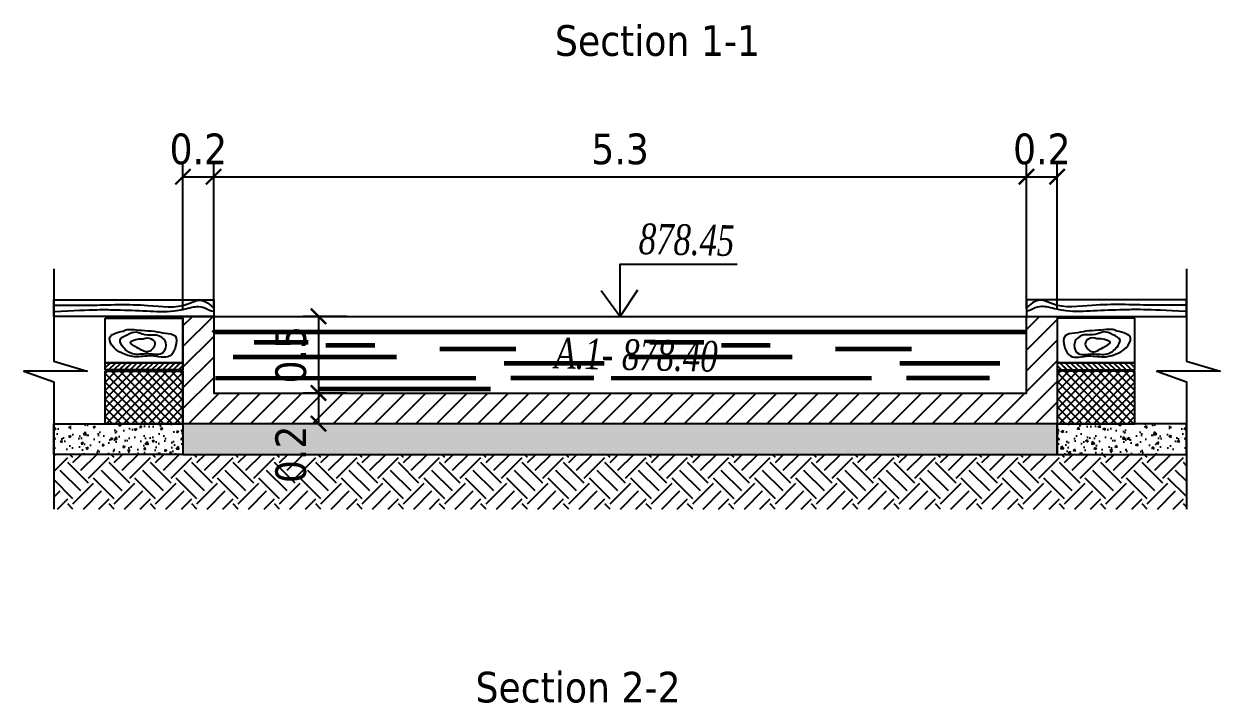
# Model space of a CAD drawing. Header units: millimetres. Extents: x 2372 to 2415, y 1055.4 to 1079.4.
# Drawn here: x 2398.5 to 2414.1, y 1068.4 to 1077.26 of the extents above; entities that cross this region are included whole.
import ezdxf

# ---------------------------------------------------------------- set-up
doc = ezdxf.new("R2010")
doc.units = ezdxf.units.MM
doc.linetypes.add('CONTI', pattern=[0])
doc.layers.add('l1', color=250, linetype='Continuous')
doc.layers.add('water', color=4, linetype='Continuous')
doc.styles.add('SHRFT', font='timesi.ttf', dxfattribs={"width": 0.75})
doc.styles.add('Tahoma', font='tahoma.ttf')
doc.dimstyles.new('ISO-25', dxfattribs={"dimtxt": 0.4, "dimasz": 0.2, "dimexe": 0.2, "dimexo": 0.1, "dimgap": 0.15, "dimtad": 1, "dimdsep": 46, "dimtxsty": 'Tahoma', "dimblk": 'ARCHTICK', "dimcen": 2, "dimclrd": 4, "dimclre": 4, "dimclrt": 7, "dimadec": 1, "dimazin": 0, "dimtfac": 1, "dimtmove": 0, "dimatfit": 3, "dimldrblk": 'ARCHTICK', "dimfxl": 1.25, "dimarcsym": 0})

# ---------------------------------------------------------------- blocks, each defined once
blk = doc.blocks.new('_ArchTick')
at = {"color": 0, "linetype": 'ByBlock', "const_width": 0.15}
blk.add_lwpolyline([(-0.5, -0.5), (0.5, 0.5)], dxfattribs=at)
blk = doc.blocks.new('*D66')
at = {"color": 4, "lineweight": -2, "transparency": 16777216}
for p, q in [((2400.578, 1073.52), (2400.578, 1075.466)), ((2400.978, 1073.544), (2400.978, 1075.466)), ((2400.578, 1075.266), (2400.978, 1075.266))]:
    blk.add_line(p, q, dxfattribs=at)
at = {"layer": 'Defpoints', "color": 0, "transparency": 16777216}
for p in [(2400.978, 1075.266), (2400.578, 1073.42), (2400.978, 1073.444)]:
    blk.add_point(p, dxfattribs=at)
at = {"color": 4, "lineweight": -2, "transparency": 16777216, "xscale": 0.2, "yscale": 0.2, "zscale": 0.2, "rotation": 180}
blk.add_blockref('_ArchTick', (2400.578, 1075.266), dxfattribs=at)
at = {"color": 4, "lineweight": -2, "transparency": 16777216, "xscale": 0.2, "yscale": 0.2, "zscale": 0.2}
blk.add_blockref('_ArchTick', (2400.978, 1075.266), dxfattribs=at)
at = {"color": 7, "transparency": 16777216, "insert": (2400.778, 1075.625), "char_height": 0.4, "attachment_point": 5, "style": 'Tahoma'}
blk.add_mtext('0.2', dxfattribs=at)
blk = doc.blocks.new('*D67')
at = {"color": 4, "lineweight": -2, "transparency": 16777216}
for p, q in [((2400.978, 1073.544), (2400.978, 1075.466)), ((2411.578, 1073.544), (2411.578, 1075.466)), ((2400.978, 1075.266), (2411.578, 1075.266))]:
    blk.add_line(p, q, dxfattribs=at)
at = {"layer": 'Defpoints', "color": 0, "transparency": 16777216}
for p in [(2411.578, 1075.266), (2400.978, 1073.444), (2411.578, 1073.444)]:
    blk.add_point(p, dxfattribs=at)
at = {"color": 4, "lineweight": -2, "transparency": 16777216, "xscale": 0.2, "yscale": 0.2, "zscale": 0.2, "rotation": 180}
blk.add_blockref('_ArchTick', (2400.978, 1075.266), dxfattribs=at)
at = {"color": 4, "lineweight": -2, "transparency": 16777216, "xscale": 0.2, "yscale": 0.2, "zscale": 0.2}
blk.add_blockref('_ArchTick', (2411.578, 1075.266), dxfattribs=at)
at = {"color": 7, "transparency": 16777216, "insert": (2406.278, 1075.625), "char_height": 0.4, "attachment_point": 5, "style": 'Tahoma'}
blk.add_mtext('5.3', dxfattribs=at)
blk = doc.blocks.new('*D68')
at = {"color": 4, "lineweight": -2, "transparency": 16777216}
for p, q in [((2411.578, 1073.544), (2411.578, 1075.466)), ((2411.978, 1073.544), (2411.978, 1075.466)), ((2411.578, 1075.266), (2411.978, 1075.266))]:
    blk.add_line(p, q, dxfattribs=at)
at = {"layer": 'Defpoints', "color": 0, "transparency": 16777216}
for p in [(2411.978, 1075.266), (2411.578, 1073.444), (2411.978, 1073.444)]:
    blk.add_point(p, dxfattribs=at)
at = {"color": 4, "lineweight": -2, "transparency": 16777216, "xscale": 0.2, "yscale": 0.2, "zscale": 0.2, "rotation": 180}
blk.add_blockref('_ArchTick', (2411.578, 1075.266), dxfattribs=at)
at = {"color": 4, "lineweight": -2, "transparency": 16777216, "xscale": 0.2, "yscale": 0.2, "zscale": 0.2}
blk.add_blockref('_ArchTick', (2411.978, 1075.266), dxfattribs=at)
at = {"color": 7, "transparency": 16777216, "insert": (2411.778, 1075.625), "char_height": 0.4, "attachment_point": 5, "style": 'Tahoma'}
blk.add_mtext('0.2', dxfattribs=at)
blk = doc.blocks.new('*D69')
at = {"color": 4, "lineweight": -2, "transparency": 16777216}
for p, q in [((2402.715, 1073.444), (2402.144, 1073.444)), ((2402.344, 1073.444), (2402.344, 1072.444)), ((2402.715, 1072.444), (2402.144, 1072.444))]:
    blk.add_line(p, q, dxfattribs=at)
at = {"layer": 'Defpoints', "color": 0, "transparency": 16777216}
for p in [(2402.815, 1073.444), (2402.344, 1072.444), (2402.815, 1072.444)]:
    blk.add_point(p, dxfattribs=at)
at = {"color": 4, "lineweight": -2, "transparency": 16777216, "xscale": 0.2, "yscale": 0.2, "zscale": 0.2}
for p, rotation in [((2402.344, 1073.444), 90), ((2402.344, 1072.444), 270)]:
    blk.add_blockref('_ArchTick', p, dxfattribs=dict(at, rotation=rotation))
at = {"color": 7, "transparency": 16777216, "insert": (2401.986, 1072.944), "char_height": 0.4, "attachment_point": 5, "rotation": 90, "style": 'Tahoma'}
blk.add_mtext('0.5', dxfattribs=at)
blk = doc.blocks.new('*D70')
at = {"color": 4, "lineweight": -2, "transparency": 16777216}
for p, q in [((2402.715, 1072.444), (2402.144, 1072.444)), ((2402.344, 1072.444), (2402.344, 1072.044)), ((2402.674, 1072.044), (2402.144, 1072.044))]:
    blk.add_line(p, q, dxfattribs=at)
at = {"layer": 'Defpoints', "color": 0, "transparency": 16777216}
for p in [(2402.815, 1072.444), (2402.344, 1072.044), (2402.774, 1072.044)]:
    blk.add_point(p, dxfattribs=at)
at = {"color": 4, "lineweight": -2, "transparency": 16777216, "xscale": 0.2, "yscale": 0.2, "zscale": 0.2}
for p, rotation in [((2402.344, 1072.444), 90), ((2402.344, 1072.044), 270)]:
    blk.add_blockref('_ArchTick', p, dxfattribs=dict(at, rotation=rotation))
at = {"color": 7, "transparency": 16777216, "insert": (2401.986, 1071.644), "char_height": 0.4, "attachment_point": 5, "rotation": 90, "style": 'Tahoma'}
blk.add_mtext('0.2', dxfattribs=at)

msp = doc.modelspace()

# ---------------------------------------------------------------- hatches: boundary and pattern name
at = {"true_color": 0x000000}
h = msp.add_hatch(dxfattribs=at)
h.set_pattern_fill('ANSI31', color=18, scale=0.06, style=0)
h.set_pattern_definition([(45, (311.78158, -142.59606), (-0.134703842, 0.134703842), [])])
h.paths.add_polyline_path([(2400.578, 1073.444), (2400.978, 1073.444), (2400.978, 1072.444), (2411.578, 1072.444), (2411.578, 1073.444), (2411.978, 1073.444), (2411.978, 1072.044), (2400.578, 1072.044)])
at = {"ltscale": 0.005, "true_color": 0x000000}
h = msp.add_hatch(dxfattribs=at)
h.set_pattern_fill('ANSI37', color=18, scale=0.024827, style=0)
h.set_pattern_definition([(45, (2078.39845, 790.77395), (-0.055738262, 0.055738262), []), (135, (2078.39845, 790.77395), (-0.055738262, -0.055738262), [])])
h.paths.add_polyline_path([(2399.563, 1072.728), (2400.578, 1072.728), (2400.578, 1072.044), (2399.563, 1072.044)])
h = msp.add_hatch(dxfattribs=at)
h.set_pattern_fill('ANSI37', color=18, scale=0.024827, style=0)
h.set_pattern_definition([(135, (2734.15739, 790.77395), (0.055738262, 0.055738262), []), (45, (2734.15739, 790.77395), (0.055738262, -0.055738262), [])])
h.paths.add_polyline_path([(2412.993, 1072.728), (2411.978, 1072.728), (2411.978, 1072.044), (2412.993, 1072.044)])
h = msp.add_hatch(dxfattribs=at)
h.set_pattern_fill('AR-CONC', color=18, scale=0.00149, style=0)
h.set_pattern_definition([(50, (2072.70865, 790.942), (0.2713862, -0.0237432), [0.02837729, -0.31215019]), (355, (2072.70865, 790.942), (-0.05249847, 0.28460209), [0.02270183, -0.24972015]), (100.451, (2072.73127, 790.94), (0.21888871, 0.26085759), [0.02411697, -0.2652867]), (46.1842, (2072.70865, 791.01766), (0.40380517, -0.06262716), [0.04256594, -0.4682253]), (96.6356, (2072.7423, 791.01245), (0.35364246, 0.36857043), [0.03617546, -0.39793005]), (351.184, (2072.70865, 791.01766), (0.353643, 0.3685698), [0.03405275, -0.37458023]), (21, (2072.74649, 790.99875), (0.22584879, -0.15233692), [0.02837729, -0.31215019]), (326, (2072.7465, 790.99875), (0.09206163, 0.27437036), [0.02270183, -0.24972015]), (71.4514, (2072.7653, 790.98605), (0.3179098, 0.12203405), [0.02411697, -0.2652867]), (37.5, (2072.70865, 790.94199), (0.00460085, 0.125955006), [0, -0.24669324, 0, -0.25350379, 0, -0.25066606]), (7.5, (2072.70865, 790.94199), (0.099536008, 0.14923114), [0, -0.144534997, 0, -0.241017784, 0, -0.095536877]), (327.5, (2072.62428, 790.94199), (0.20197867, -0.00853366), [0, -0.094590967, 0, -0.295123817, 0, -0.391606603]), (317.5, (2072.58644, 790.942), (0.22065642, 0.03787585), [0, -0.12296826, 0, -0.19599248, 0, -0.27809744])])
h.paths.add_polyline_path([(2398.892, 1072.044), (2400.578, 1072.044), (2400.578, 1071.644), (2398.892, 1071.644)])
h = msp.add_hatch(dxfattribs=at)
h.set_pattern_fill('AR-CONC', color=18, scale=0.0018, style=0)
h.set_pattern_definition([(50, (311.78158, -142.59606), (0.327932404, -0.028690354), [0.03429, -0.37719]), (355, (311.78158, -142.59606), (-0.063437087, 0.343901957), [0.027432, -0.301752]), (100.451, (311.8089, -142.59845), (0.264496503, 0.31521004), [0.029142, -0.320562]), (46.1842, (311.78158, -142.50462), (0.487942274, -0.07567619), [0.051435, -0.565785]), (96.6356, (311.82224, -142.51093), (0.42732762, 0.445366), [0.043713, -0.480843]), (351.184, (311.7816, -142.5046), (0.42732829, 0.44536521), [0.041148, -0.452628]), (21, (311.8273, -142.52748), (0.272906784, -0.184077933), [0.03429, -0.37719]), (326, (311.8273, -142.5275), (0.11124365, 0.33153834), [0.027432, -0.301752]), (71.4514, (311.85004, -142.54282), (0.384149683, 0.147461144), [0.029142, -0.320562]), (37.5, (311.78158, -142.59606), (0.005559486, 0.15219907), [0, -0.2980944, 0, -0.306324, 0, -0.302895]), (7.5, (311.78158, -142.59606), (0.120275393, 0.180325035), [0, -0.1746504, 0, -0.2912364, 0, -0.115443]), (327.5, (311.67962, -142.59606), (0.244063071, -0.010311739), [0, -0.1143, 0, -0.356616, 0, -0.473202]), (317.5, (311.6339, -142.59606), (0.266632526, 0.045767684), [0, -0.14859, 0, -0.2368296, 0, -0.336042])])
h.paths.add_polyline_path([(2400.578, 1072.044), (2400.578, 1071.644), (2411.978, 1071.644), (2411.978, 1072.044)])
h = msp.add_hatch(dxfattribs=at)
h.set_pattern_fill('AR-CONC', color=18, scale=0.00149, style=0)
h.set_pattern_definition([(130, (2739.84719, 790.942), (-0.2713862, -0.0237432), [0.02837729, -0.31215019]), (185, (2739.8472, 790.942), (0.05249847, 0.28460209), [0.02270183, -0.24972015]), (79.549, (2739.82457, 790.94), (-0.21888871, 0.26085759), [0.02411697, -0.2652867]), (133.8158, (2739.8472, 791.01766), (-0.40380517, -0.06262716), [0.04256594, -0.4682253]), (83.3644, (2739.81354, 791.01245), (-0.35364246, 0.36857043), [0.03617546, -0.39793005]), (188.816, (2739.8472, 791.01766), (-0.353643, 0.3685698), [0.03405275, -0.37458023]), (159, (2739.80935, 790.99875), (-0.22584879, -0.15233692), [0.02837729, -0.31215019]), (214, (2739.80935, 790.99875), (-0.09206163, 0.27437036), [0.02270183, -0.24972015]), (108.5486, (2739.79053, 790.98605), (-0.3179098, 0.12203405), [0.02411697, -0.2652867]), (142.5, (2739.84719, 790.94199), (-0.00460085, 0.125955006), [0, -0.24669324, 0, -0.25350379, 0, -0.25066606]), (172.5, (2739.84719, 790.94199), (-0.099536008, 0.14923114), [0, -0.144534997, 0, -0.241017784, 0, -0.095536877]), (212.5, (2739.93156, 790.94199), (-0.20197867, -0.00853366), [0, -0.094590967, 0, -0.295123817, 0, -0.391606603]), (222.5, (2739.9694, 790.942), (-0.22065642, 0.03787585), [0, -0.12296826, 0, -0.19599248, 0, -0.27809744])])
h.paths.add_polyline_path([(2413.664, 1072.044), (2411.978, 1072.044), (2411.978, 1071.644), (2413.664, 1071.644)])
at = {"true_color": 0x939598}
h = msp.add_hatch(dxfattribs=at)
h.set_pattern_fill('EARTH', color=252, scale=0.06, angle=45, style=0)
h.set_pattern_definition([(45, (0, 8.25157), (0, 0.53881537), [0.381, -0.381]), (45, (-0.10103, 8.3526), (0, 0.53881537), [0.381, -0.381]), (45, (-0.20206, 8.45363), (0, 0.53881537), [0.381, -0.381]), (135, (-0.20206, 8.52098), (-0.53881537, 0), [0.381, -0.381]), (135, (-0.10103, 8.622), (-0.53881537, 0), [0.381, -0.381]), (135, (3e-17, 8.72303), (-0.53881537, 0), [0.381, -0.381])])
h.paths.add_polyline_path([(2398.892, 1071.644), (2413.664, 1071.644), (2413.664, 1070.931), (2398.892, 1070.931)])
at = {"layer": 'l1', "true_color": 0x000000}
h = msp.add_hatch(dxfattribs=at)
h.set_pattern_fill('JIS_LC_20', color=18, scale=0.002483, style=0)
h.set_pattern_definition([(45, (2078.398445, 790.790857), (-0.035110716, 0.035110716), []), (45, (2078.39944, 790.790857), (-0.035110716, 0.035110716), [])])
h.paths.add_polyline_path([(2399.563, 1072.839), (2400.578, 1072.839), (2400.578, 1072.745), (2399.563, 1072.745)])
h = msp.add_hatch(dxfattribs=at)
h.set_pattern_fill('JIS_LC_20', color=18, scale=0.002483, style=0)
h.set_pattern_definition([(135, (2734.157394, 790.790857), (0.035110716, 0.035110716), []), (135, (2734.1564, 790.790857), (0.035110716, 0.035110716), [])])
h.paths.add_polyline_path([(2412.993, 1072.839), (2411.978, 1072.839), (2411.978, 1072.745), (2412.993, 1072.745)])

# ---------------------------------------------------------------- linework, layer by layer
at = {"color": 18, "true_color": 0x000000}
for points in [[(2398.892, 1074.065), (2398.892, 1072.859), (2399.33, 1072.729), (2398.503, 1072.729), (2398.892, 1072.588), (2398.892, 1070.931)], [(2406.28, 1073.441), (2406.281, 1074.123), (2407.806, 1074.124)], [(2413.664, 1074.065), (2413.664, 1072.859), (2414.103, 1072.729), (2413.276, 1072.729), (2413.664, 1072.588), (2413.664, 1070.931)], [(2406.031, 1073.782), (2406.28, 1073.441), (2406.51, 1073.79)], [(2400.978, 1073.444), (2411.578, 1073.444)]]:
    msp.add_lwpolyline(points, dxfattribs=at)
for points in [[(2400.578, 1073.444), (2400.978, 1073.444), (2400.978, 1072.444), (2411.578, 1072.444), (2411.578, 1073.444), (2411.978, 1073.444), (2411.978, 1072.044), (2400.578, 1072.044), (2400.578, 1073.444)], [(2400.578, 1072.044), (2400.578, 1071.644), (2411.978, 1071.644), (2411.978, 1072.044)]]:
    msp.add_lwpolyline(points, close=True, dxfattribs=at)
at = {"layer": 'l1', "color": 18, "true_color": 0x000000}
for points in [[(2398.892, 1073.661), (2400.978, 1073.661), (2400.978, 1073.444), (2398.892, 1073.444)], [(2413.664, 1073.661), (2411.578, 1073.661), (2411.578, 1073.444), (2413.664, 1073.444)], [(2399.563, 1073.419), (2400.578, 1073.42), (2400.578, 1072.839), (2399.563, 1072.839)], [(2412.993, 1073.419), (2411.978, 1073.42), (2411.978, 1072.839), (2412.993, 1072.839)], [(2399.563, 1072.839), (2400.578, 1072.839), (2400.578, 1072.745), (2399.563, 1072.745)], [(2412.993, 1072.839), (2411.978, 1072.839), (2411.978, 1072.745), (2412.993, 1072.745)], [(2399.563, 1072.728), (2400.578, 1072.728), (2400.578, 1072.044), (2399.563, 1072.044)], [(2412.993, 1072.728), (2411.978, 1072.728), (2411.978, 1072.044), (2412.993, 1072.044)], [(2398.892, 1072.044), (2400.578, 1072.044), (2400.578, 1071.644), (2398.892, 1071.644)], [(2413.664, 1072.044), (2411.978, 1072.044), (2411.978, 1071.644), (2413.664, 1071.644)]]:
    msp.add_lwpolyline(points, close=True, dxfattribs=at)
for points, knots in [([(2398.892, 1073.588), (2399.314, 1073.588), (2399.589, 1073.593), (2400.03, 1073.615), (2400.587, 1073.529), (2400.829, 1073.714), (2400.976, 1073.55), (2400.976, 1073.563)], [5.896803, 5.896803, 5.896803, 5.896803, 5.976776, 6.874704, 7.490046, 7.848006, 7.895636, 7.895636, 7.895636, 7.895636]), ([(2398.892, 1073.507), (2399.433, 1073.538), (2399.704, 1073.528), (2400.095, 1073.52), (2400.418, 1073.493), (2400.695, 1073.567), (2400.826, 1073.585), (2400.978, 1073.497), (2400.978, 1073.525), (2400.978, 1073.525)], [5.949651, 5.949651, 5.949651, 5.949651, 6.449925, 6.909077, 7.332356, 7.610868, 7.853758, 7.950356, 7.952307, 7.952307, 7.952307, 7.952307]), ([(2413.664, 1073.507), (2413.123, 1073.538), (2412.852, 1073.528), (2412.461, 1073.52), (2412.138, 1073.493), (2411.861, 1073.567), (2411.73, 1073.585), (2411.578, 1073.497), (2411.578, 1073.525), (2411.578, 1073.525)], [5.949651, 5.949651, 5.949651, 5.949651, 6.449925, 6.909077, 7.332356, 7.610868, 7.853758, 7.950356, 7.952307, 7.952307, 7.952307, 7.952307]), ([(2413.664, 1073.588), (2413.242, 1073.588), (2412.967, 1073.593), (2412.526, 1073.615), (2411.969, 1073.529), (2411.727, 1073.714), (2411.58, 1073.55), (2411.58, 1073.563)], [5.896803, 5.896803, 5.896803, 5.896803, 5.976776, 6.874704, 7.490046, 7.848006, 7.895636, 7.895636, 7.895636, 7.895636])]:
    msp.add_open_spline(points, degree=3, knots=knots, dxfattribs=at)
for points, start_tangent in [([(2399.799, 1073.252), (2399.621, 1073.158), (2399.674, 1073.038), (2399.774, 1072.969), (2399.946, 1072.917), (2400.167, 1072.927), (2400.405, 1072.927), (2400.482, 1073.05), (2400.475, 1073.188), (2400.349, 1073.224), (2400.204, 1073.25), (2400.039, 1073.262), (2399.906, 1073.274), (2399.833, 1073.268), (2399.799, 1073.252)], (-0.966481, -0.256738)), ([(2412.757, 1073.252), (2412.935, 1073.158), (2412.881, 1073.038), (2412.782, 1072.969), (2412.61, 1072.917), (2412.389, 1072.927), (2412.151, 1072.927), (2412.074, 1073.05), (2412.081, 1073.188), (2412.207, 1073.224), (2412.352, 1073.25), (2412.517, 1073.262), (2412.65, 1073.274), (2412.723, 1073.268), (2412.757, 1073.252)], (0.966481, -0.256738)), ([(2400.006, 1073.152), (2399.887, 1073.103), (2399.977, 1073.04), (2400.13, 1072.984), (2400.209, 1073.101), (2400.143, 1073.161), (2400.031, 1073.15), (2400.006, 1073.152)], (-0.880562, 0.47393)), ([(2412.55, 1073.152), (2412.669, 1073.103), (2412.579, 1073.04), (2412.426, 1072.984), (2412.347, 1073.101), (2412.412, 1073.161), (2412.525, 1073.15), (2412.55, 1073.152)], (0.880562, 0.47393))]:
    msp.add_spline(points, degree=3, dxfattribs=dict(at, start_tangent=start_tangent))
for points, end_tangent in [([(2399.85, 1073.204), (2399.758, 1073.132), (2399.797, 1073.044), (2399.923, 1072.955), (2400.125, 1072.954), (2400.319, 1072.973), (2400.349, 1073.105), (2400.226, 1073.202), (2400.079, 1073.206), (2399.97, 1073.241), (2399.85, 1073.204)], (0.934836, -0.355079)), ([(2412.706, 1073.204), (2412.798, 1073.132), (2412.759, 1073.044), (2412.632, 1072.955), (2412.431, 1072.954), (2412.237, 1072.973), (2412.207, 1073.105), (2412.33, 1073.202), (2412.476, 1073.206), (2412.585, 1073.241), (2412.706, 1073.204)], (-0.934836, -0.355079))]:
    msp.add_spline(points, degree=3, dxfattribs=dict(at, end_tangent=end_tangent))
at = {"layer": 'water', "color": 4, "lineweight": 60, "ltscale": 8}
for points in [[(2400.978, 1073.244), (2400.978, 1073.244), (2411.578, 1073.244)], [(2401.506, 1073.106), (2402.21, 1073.106)], [(2406.666, 1073.106), (2407.369, 1073.106)], [(2402.441, 1073.068), (2403.078, 1073.068)], [(2403.929, 1073.02), (2404.919, 1073.02)], [(2407.601, 1073.068), (2408.237, 1073.068)], [(2409.088, 1073.02), (2410.078, 1073.02)], [(2401.231, 1072.917), (2403.363, 1072.917)], [(2404.768, 1072.832), (2406.072, 1072.832)], [(2406.391, 1072.917), (2408.523, 1072.917)], [(2409.927, 1072.832), (2411.232, 1072.832)], [(2401.002, 1072.642), (2404.396, 1072.636)], [(2405.937, 1072.636), (2404.853, 1072.636)], [(2406.162, 1072.642), (2409.556, 1072.636)], [(2411.096, 1072.636), (2410.013, 1072.636)], [(2402.344, 1072.498), (2404.587, 1072.498)]]:
    msp.add_lwpolyline(points, dxfattribs=at)

# ---------------------------------------------------------------- texts
at = {"color": 18, "true_color": 0x000000, "style": 'Tahoma'}
for s, p in [('Section 1-1', (2405.429, 1076.842)), ('Section 2-2', (2404.393, 1068.408))]:
    msp.add_text(s, height=0.4, dxfattribs=at).set_placement(p)
at = {"color": 18, "linetype": 'CONTI', "lineweight": 5, "true_color": 0x000000, "style": 'SHRFT', "oblique": 0, "width": 0.75}
for s, p in [('878.45', (2406.519, 1074.257)), ('A.1- 878.40', (2405.42, 1072.765))]:
    msp.add_text(s, height=0.4, rotation=358.8179, dxfattribs=at).set_placement(p)

# ---------------------------------------------------------------- dimensions: what is measured, and where the dimension line sits
at = {"color": 18, "true_color": 0x000000}
dim = msp.add_linear_dim(base=(2400.978, 1075.266), p1=(2400.578, 1073.42), p2=(2400.978, 1073.444), text='0.2', dimstyle='ISO-25', dxfattribs=at)
dim.commit()
dim.dimension.update_dxf_attribs({"geometry": '*D66', "text_midpoint": (2400.778, 1075.266), "dimtype": 160})
dim = msp.add_linear_dim(base=(2411.578, 1075.266), p1=(2400.978, 1073.444), p2=(2411.578, 1073.444), text='5.3', dimstyle='ISO-25', override={"dimtmove": 1}, dxfattribs=at)
dim.commit()
dim.dimension.update_dxf_attribs({"geometry": '*D67', "text_midpoint": (2406.278, 1075.625)})
dim = msp.add_linear_dim(base=(2411.978, 1075.266), p1=(2411.578, 1073.444), p2=(2411.978, 1073.444), text='0.2', dimstyle='ISO-25', override={"dimtmove": 1}, dxfattribs=at)
dim.commit()
dim.dimension.update_dxf_attribs({"geometry": '*D68', "text_midpoint": (2411.778, 1075.266), "dimtype": 160})
dim = msp.add_linear_dim(base=(2402.344, 1072.444), p1=(2402.815, 1073.444), p2=(2402.815, 1072.444), angle=90, text='0.5', dimstyle='ISO-25', dxfattribs=at)
dim.commit()
dim.dimension.update_dxf_attribs({"geometry": '*D69', "text_midpoint": (2402.344, 1072.944), "dimtype": 160})
dim = msp.add_linear_dim(base=(2402.344, 1072.044), p1=(2402.815, 1072.444), p2=(2402.774, 1072.044), angle=90, text='0.2', dimstyle='ISO-25', override={"dimtmove": 1}, dxfattribs=at)
dim.commit()
dim.dimension.update_dxf_attribs({"geometry": '*D70', "text_midpoint": (2402.344, 1071.644), "dimtype": 160})

doc.saveas('drawing.dxf')
